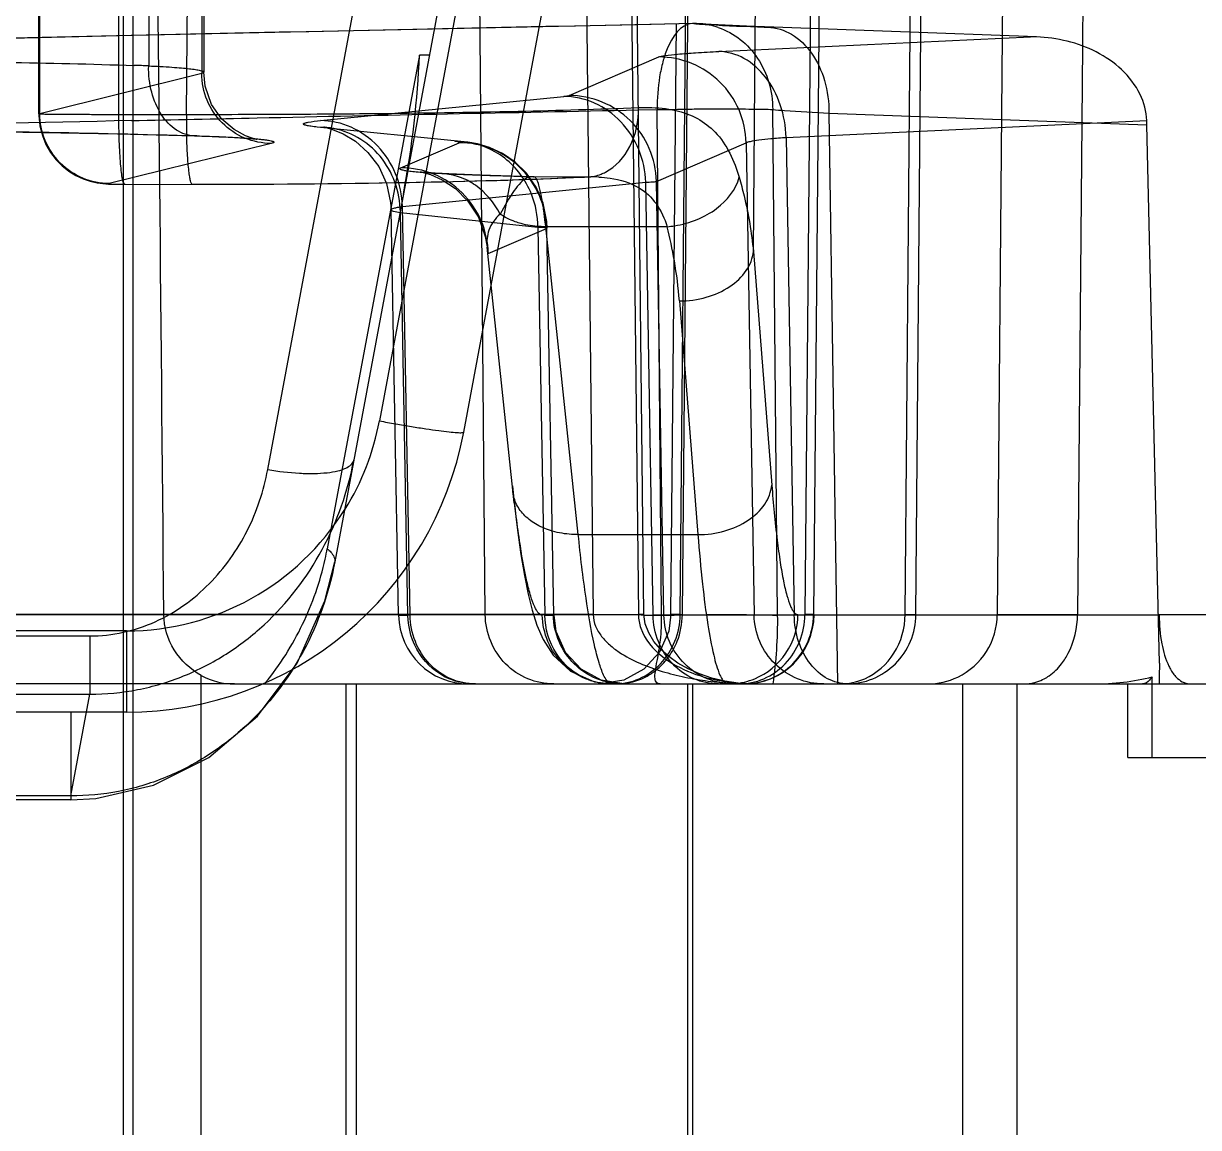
# Model space of a CAD drawing. Header units: millimetres. Extents: x 29875 to 31218, y -21313 to -20364.
# Drawn here: x 30523.32 to 30530.17, y -21055.61 to -21049.17 of the extents above; entities that cross this region are included whole.
import ezdxf

# ---------------------------------------------------------------- set-up
doc = ezdxf.new("R2010")
doc.units = ezdxf.units.MM
doc.header["$LTSCALE"] = 8
doc.layers.add('Cav-cor', color=30, linetype='Continuous')
doc.layers.add('WT', color=4, linetype='Continuous')

# ---------------------------------------------------------------- blocks, each defined once
blk = doc.blocks.new('20160903.150408')
at = {"layer": 'Cav-cor', "color": 241}
for p, q in [((-101.8055, 18.6124), (-101.8572, 24.658)), ((-103.8594, 24.328), (-103.8594, 13.516)), ((-103.9151, 14.2415), (-103.9152, 24.1758)), ((-100.8805, 18.6136), (-100.9377, 23.7861)), ((-98.3112, 23.5149), (-98.3246, 21.9273)), ((-98.7793, 23.4635), (-98.7918, 21.9873)), ((-99.3281, 22.0069), (-99.3174, 23.2547)), ((-99.2654, 22.0046), (-99.2546, 23.2608)), ((-100.6691, 18.6124), (-100.6275, 23.0906)), ((-100.6246, 22.0575), (-100.6147, 23.1259)), ((-103.7676, 23.0362), (-103.7676, 21.8113)), ((-103.4579, 22.9918), (-103.4579, 21.767)), ((-103.4467, 22.9996), (-103.4467, 21.7748)), ((-99.9029, 23.0147), (-99.9419, 18.6124)), ((-99.8528, 23.0057), (-99.8917, 18.6124)), ((-101.9363, 22.9201), (-102.6827, 18.9199)), ((-101.8334, 22.9), (-102.4227, 19.7419)), ((-101.9312, 19.6764), (-101.3296, 22.9)), ((-100.2426, 20.7295), (-100.2242, 22.8473)), ((-104.4076, 21.5322), (-104.4076, 22.757)), ((-104.4021, 21.5328), (-104.4021, 22.7576)), ((-103.9415, 21.5288), (-103.9415, 22.7536)), ((-103.5477, 21.5288), (-103.537, 22.7536)), ((-103.0733, 19.4579), (-102.4645, 22.7204)), ((-101.219, 22.5), (-101.1764, 18.6124)), ((-100.9555, 22.5), (-100.9127, 18.6124)), ((-100.5973, 22.058), (-100.9184, 22.0511)), ((-100.723, 18.6122), (-100.6911, 22.0589)), ((-100.6565, 18.6124), (-100.6246, 22.0575)), ((-100.5886, 22.0578), (-100.5966, 22.058)), ((-100.5886, 22.0578), (-100.551, 22.0568)), ((-100.551, 22.0568), (-100.5508, 22.0568)), ((-100.4877, 22.0527), (-100.5507, 22.0568)), ((-103.8594, 21.9882), (-107.0586, 21.9128)), ((-100.9184, 22.0511), (-103.8594, 21.9882)), ((-100.1786, 22.0372), (-100.1584, 22.0372)), ((-99.3573, 18.6124), (-99.3281, 22.0069)), ((-99.2945, 18.6124), (-99.2654, 22.0046)), ((-100.4437, 21.8955), (-98.6278, 21.9806)), ((-98.7918, 21.9873), (-98.8203, 18.6124)), ((-98.5917, 21.98), (-98.6278, 21.9806)), ((-98.3246, 21.9273), (-98.3527, 18.6124)), ((-102.1896, 21.8739), (-102.7265, 18.9968)), ((-102.1315, 21.8739), (-102.1896, 21.8739)), ((-101.317, 21.6387), (-100.794, 21.8633)), ((-103.4579, 21.767), (-104.4021, 21.5328)), ((-103.4467, 21.7748), (-103.4467, 21.7747)), ((-102.7663, 21.4926), (-101.3483, 21.6335)), ((-104.4021, 21.5328), (-104.4076, 21.5322)), ((-103.9415, 21.5288), (-103.5477, 21.5288)), ((-103.5477, 21.5288), (-103.3601, 21.5288)), ((-102.7465, 21.5312), (-102.7294, 21.5313)), ((-100.9143, 21.5548), (-100.8029, 21.557)), ((-100.7777, 18.6089), (-100.8029, 21.557)), ((-100.1009, 18.609), (-100.1297, 21.5571)), ((-99.8017, 21.5365), (-99.7512, 18.208)), ((-99.8017, 21.5365), (-97.9478, 21.4687)), ((-101.9282, 21.3685), (-102.7847, 21.4548)), ((-102.7301, 21.4523), (-102.7847, 21.4548)), ((-100.051, 21.3947), (-97.9487, 21.4932)), ((-97.8749, 18.3291), (-97.9478, 21.4687)), ((-103.4867, 21.4036), (-103.5007, 21.4035)), ((-100.051, 21.3947), (-100.0039, 18.6089)), ((-103.0531, 21.3593), (-103.9972, 21.1251)), ((-102.2974, 21.2175), (-101.9576, 21.3634)), ((-101.9284, 21.3685), (-101.9828, 21.3709)), ((-100.8074, 21.1379), (-100.2844, 21.3626)), ((-100.2844, 21.3626), (-100.2378, 18.6089)), ((-102.056, 21.1833), (-102.0842, 21.1837)), ((-103.9051, 21.1211), (-103.9064, 21.1208)), ((-103.5113, 21.1211), (-103.5126, 21.1208)), ((-102.2881, 20.9918), (-100.8701, 21.1328)), ((-101.5208, 21.1643), (-101.5325, 21.1645)), ((-101.524, 21.1636), (-101.532, 21.1644)), ((-101.1894, 21.1643), (-101.524, 21.1636)), ((-101.5208, 21.1643), (-101.524, 21.1636)), ((-101.4682, 21.0102), (-101.5092, 21.1048)), ((-101.2269, 21.1636), (-101.1904, 21.1643)), ((-101.2269, 21.1636), (-101.2086, 21.1638)), ((-101.2086, 21.1638), (-101.1895, 21.1643)), ((-101.2086, 21.1638), (-101.2086, 21.1638)), ((-100.8268, 18.6089), (-100.8701, 21.1328)), ((-100.7639, 18.6089), (-100.8074, 21.1379)), ((-102.3105, 18.6084), (-102.3543, 20.9721)), ((-102.2439, 18.6089), (-102.2881, 20.9918)), ((-101.4465, 20.9038), (-101.4682, 21.0102)), ((-102.2566, 18.6089), (-102.3001, 20.954)), ((-101.4982, 20.8702), (-102.3001, 20.954)), ((-101.4442, 20.8644), (-101.4465, 20.9038)), ((-101.7878, 20.7167), (-101.448, 20.8627)), ((-101.4982, 20.8702), (-101.4582, 18.6089)), ((-101.2633, 19.0791), (-101.4525, 20.8739)), ((-100.7449, 20.8739), (-101.4525, 20.8739)), ((-101.448, 20.8627), (-101.4442, 20.8644)), ((-101.448, 20.8627), (-101.4081, 18.6089)), ((-101.795, 20.7556), (-101.7878, 20.7167)), ((-101.6376, 19.2649), (-101.795, 20.7554)), ((-100.2426, 20.7295), (-100.135, 19.3674)), ((-100.6736, 20.4413), (-100.566, 19.0791)), ((-101.6445, 19.3282), (-101.6452, 19.3638)), ((-101.2633, 19.0791), (-100.566, 19.0791)), ((-101.1764, 18.6124), (-113.0086, 18.6124)), ((-111.9716, 18.6089), (-103.6791, 18.6124)), ((-103.6791, 18.6124), (-100.9127, 18.6124)), ((-102.2439, 18.6089), (-102.3105, 18.6084)), ((-102.3105, 18.6084), (-102.2566, 18.6089)), ((-101.4582, 18.6089), (-101.4043, 18.6088)), ((-101.4043, 18.6088), (-101.4081, 18.6089)), ((-100.8806, 18.6136), (-100.9128, 18.6124)), ((-100.9127, 18.6124), (-100.8805, 18.6089)), ((-100.8805, 18.6089), (-100.7777, 18.6089)), ((-100.7639, 18.6089), (-100.8268, 18.6089)), ((-97.8814, 18.6089), (-100.7639, 18.6089)), ((-100.723, 18.6122), (-100.7353, 18.5168)), ((-100.6691, 18.6124), (-100.723, 18.6122)), ((-100.723, 18.6122), (-100.6565, 18.6124)), ((-99.8879, 18.6124), (-99.9419, 18.6124)), ((-99.8917, 18.6124), (-99.8879, 18.6124)), ((-99.3573, 18.6124), (-99.2945, 18.6124)), ((-98.8203, 18.6124), (-98.3527, 18.6124)), ((-97.8814, 18.6124), (-97.2706, 18.6124)), ((-103.8972, 18.5171), (-105.4843, 18.5171)), ((-103.8972, 18.5171), (-103.8972, 18.0433)), ((-100.7353, 18.5168), (-100.7891, 18.3935)), ((-105.3007, 18.4878), (-104.1099, 18.4878)), ((-104.1099, 18.4878), (-104.1099, 18.1491)), ((-100.7891, 18.3935), (-100.8801, 18.2943)), ((-101.129, 18.2302), (-101.2468, 18.2939)), ((-100.8801, 18.2943), (-100.9984, 18.2302)), ((-97.8749, 18.3291), (-97.8761, 18.2488)), ((-103.4614, 14.332), (-103.4614, 18.2579)), ((-100.9984, 18.2302), (-101.131, 18.208)), ((-100.997, 18.208), (-101.129, 18.2302)), ((-97.9174, 17.7796), (-97.9174, 18.2494)), ((-97.8761, 18.2488), (-97.8768, 18.208)), ((-103.267, 18.208), (-114.1691, 18.208)), ((-103.267, 18.208), (-98.2607, 18.208)), ((-102.616, 14.332), (-102.616, 18.208)), ((-102.5559, 14.332), (-102.5559, 18.208)), ((-101.075, 18.2097), (-101.0792, 18.2117)), ((-100.6259, 18.208), (-100.6259, 8)), ((-100.5975, 18.208), (-100.5975, 8)), ((-99.0232, 18.208), (-99.0232, 8)), ((-98.7057, 18.208), (-98.7057, 8)), ((-98.2607, 18.208), (-97.9174, 18.208)), ((-98.06, 17.7796), (-98.06, 18.208)), ((-97.9174, 18.208), (-97.8768, 18.208)), ((-97.8768, 18.208), (-97.6911, 18.208)), ((-97.6911, 18.208), (-97.4918, 18.208)), ((-105.3007, 18.1491), (-104.1099, 18.1491)), ((-104.2207, 17.5556), (-104.1099, 18.1491)), ((-103.8972, 18.0433), (-105.4843, 18.0433)), ((-104.2207, 18.0433), (-104.2207, 17.5333)), ((-98.0599, 17.7796), (-97.9174, 17.7796)), ((-97.9174, 17.7796), (-97.3447, 17.7796)), ((-104.2207, 17.5556), (-105.2281, 17.5556)), ((-104.2207, 17.5333), (-105.2281, 17.5333))]:
    blk.add_line(p, q, dxfattribs=at)
for points in [[(-98.5914, 21.98), (-100.2833, 22.0422), (-100.4877, 22.0527)], [(-103.1378, 21.3832), (-103.1389, 21.3834), (-103.1575, 21.3877), (-103.2038, 21.4038), (-103.27, 21.4401), (-103.3407, 21.5012), (-103.4005, 21.5866), (-103.4384, 21.693), (-103.4467, 21.7748)], [(-104.4076, 21.5322), (-104.4075, 21.5225), (-104.4016, 21.4621), (-104.3874, 21.4054), (-104.3663, 21.3532), (-104.3393, 21.3061), (-104.3075, 21.2644), (-104.2719, 21.2283), (-104.2334, 21.1977), (-104.1926, 21.1726), (-104.1504, 21.1529), (-104.1085, 21.1388), (-104.0684, 21.1297), (-104.034, 21.125), (-104.0014, 21.1226), (-103.9625, 21.1214), (-103.9126, 21.1208), (-103.1046, 21.1219)], [(-102.7299, 21.4523), (-102.7431, 21.4538), (-102.747, 21.4543)], [(-102.747, 21.4543), (-102.7463, 21.4542), (-102.7333, 21.4517), (-102.6964, 21.4414), (-102.6347, 21.4162), (-102.5614, 21.3718), (-102.489, 21.3073), (-102.4266, 21.2241), (-102.381, 21.1254), (-102.357, 21.0155), (-102.3543, 20.9722)], [(-107.468, 21.4294), (-106.8643, 21.435), (-106.0926, 21.4376), (-105.3338, 21.4351), (-104.6119, 21.4277), (-103.95, 21.4156), (-103.5008, 21.4035)], [(-103.5007, 21.4035), (-103.4326, 21.4012), (-103.3587, 21.3983), (-103.293, 21.3951), (-103.2371, 21.3919), (-103.1924, 21.3887), (-103.16, 21.3858), (-103.1413, 21.3837), (-103.1378, 21.3832)], [(-101.5092, 21.1048), (-101.565, 21.1853), (-101.6316, 21.2508), (-101.7047, 21.3008), (-101.78, 21.3356), (-101.8512, 21.3564), (-101.9068, 21.366), (-101.9284, 21.3685)], [(-102.1829, 21.193), (-102.1677, 21.19), (-102.1244, 21.1773), (-102.0561, 21.147), (-101.9794, 21.0958), (-101.9065, 21.0232), (-101.8457, 20.9292), (-101.8053, 20.8169), (-101.795, 20.7556)], [(-102.0187, 21.1814), (-102.0714, 21.1841), (-102.1208, 21.1872), (-102.1557, 21.1901), (-102.1767, 21.1922), (-102.1828, 21.193)], [(-101.5324, 21.1645), (-101.8344, 21.174), (-102.0187, 21.1814)], [(-103.1046, 21.1219), (-102.5319, 21.1275), (-101.992, 21.1374), (-101.5107, 21.1513), (-101.2086, 21.1638)], [(-101.6376, 19.2649), (-101.6183, 19.1043), (-101.5983, 18.9629), (-101.5776, 18.8396), (-101.556, 18.7324), (-101.5324, 18.6376), (-101.5047, 18.5511), (-101.4679, 18.4668), (-101.4092, 18.376), (-101.3092, 18.2833), (-101.1687, 18.2205), (-101.0662, 18.208)], [(-104.2207, 17.5334), (-104.0765, 17.5408), (-103.7385, 17.6181), (-103.4176, 17.7795), (-103.1329, 18.0199), (-102.902, 18.3294), (-102.7397, 18.6937), (-102.6826, 18.9204)], [(-101.2468, 18.2939), (-101.3376, 18.3923), (-101.3916, 18.5148), (-101.4043, 18.6088)], [(-100.6217, 18.2955), (-100.6821, 18.3295), (-100.7362, 18.3679), (-100.7832, 18.4102), (-100.8223, 18.456), (-100.8527, 18.5055), (-100.8729, 18.558), (-100.8806, 18.6136)], [(-100.3312, 18.2132), (-100.4097, 18.2249), (-100.4848, 18.2428), (-100.5557, 18.2665), (-100.6217, 18.2955)], [(-100.2326, 18.208), (-100.2501, 18.2082), (-100.3312, 18.2132)]]:
    blk.add_lwpolyline(points, dxfattribs=at)
for centre, radius, start, end in [((-71.3228, -1431.3265), 1453.6789, 91.1535687, 91.5892924), ((-100.587, 21.5478), 0.5103, 85.95434, 91.15695), ((-100.5808, 21.6425), 0.4154, 71.21847, 85.84601), ((-105.1155, -17.3118), 39.1463, 88.02676, 88.15169), ((-99.0345, 21.5274), 4.5132, 179.98154, 181.60341), ((-103.4349, 117.1061), 95.5773, 270.044817, 270.412668), ((-103.3954, 111.2167), 89.6879, 270.425474, 270.588867), ((-71.5524, -1447.1977), 1469.0457, 91.260468, 91.385452), ((-101.1885, 20.2538), 0.9105, 87.18788, 90.06283), ((-102.8288, 20.9509), 0.5287, 0.33398, 3.37768), ((-100.7909, 21.4379), 0.5658, 274.65903, 279.06485), ((-103.3113, 20.2275), 2.6465, 9.74418, 14.13691), ((-103.2591, 20.2365), 2.5935, 4.52823, 9.74457), ((-103.899, 20.0181), 1.502, 328.21318, 349.41336), ((-103.8972, 20.0433), 2, 270, 349.43), ((-103.8975, 20.0143), 1.4972, 270.00863, 328.2072), ((-104.4825, 19.3245), 1.7863, 347.42779, 349.42951), ((-101.9025, 18.616), 0.408, 181.06242, 270), ((-100.2959, 18.616), 0.408, 270, 359.49285), ((-102.7296, 18.5807), 2.6289, 351.85022, 0.61711), ((-100.3004, 18.6159), 0.4087, 314.88073, 359.51943), ((-99.2291, 18.6159), 0.4087, 295.83347, 359.51943), ((-101.074, 18.61), 0.4164, 324.39538, 338.50477), ((-101.0431, 18.5796), 0.3726, 293.79393, 304.54597), ((-100.2423, 19.2536), 1.0449, 256.13112, 263.2992), ((-100.3903, 18.6177), 0.4097, 274.47612, 292.34443), ((-101.0718, 18.5693), 0.3613, 265.75184, 269.99167), ((-100.3893, 18.608), 0.4, 270.00918, 274.44817), ((-100.2317, 19.3379), 1.1299, 263.26199, 269.9612)]:
    blk.add_arc(centre, radius, start, end, dxfattribs=at)
for centre, major_axis, ratio, start_param, end_param in [((-103.5072, -5.7298), (-0.4054, 46.7522), 0.000981, 5.26001, 5.396646), ((-102.7843, 21.1556), (0.325, 1.7418), 0.287825, 4.712389, 5.190436), ((-98.2777, 21.4582), (-0.0086, 0.5104), 0.646622, 4.722153, 4.770202), ((-98.2607, 18.616), (0.7819, 0), 0.521791, 4.712389, 5.166926)]:
    blk.add_ellipse(centre, major_axis=major_axis, ratio=ratio, start_param=start_param, end_param=end_param, dxfattribs=at)
for points, knots in [([(-100.5973, 22.058), (-100.6669, 22.0565), (-100.7355, 21.9482), (-100.7721, 21.8329), (-100.7975, 21.7143), (-100.8035, 21.621), (-100.8029, 21.557)], [0, 0, 0, 0, 0.367279, 0.507426, 0.662632, 1, 1, 1, 1]), ([(-100.5886, 22.0578), (-100.5599, 22.0557), (-100.4233, 22.047), (-100.2866, 22.0412), (-100.1786, 22.0372)], [0, 0, 0, 0, 0.210462, 1, 1, 1, 1]), ([(-100.4471, 22.0358), (-100.4012, 22.0201), (-100.3128, 21.9714), (-100.2103, 21.8581), (-100.1448, 21.7154), (-100.1298, 21.6101), (-100.1297, 21.5571)], [0, 0, 0, 0, 0.238695, 0.485041, 0.739636, 1, 1, 1, 1]), ([(-100.1584, 22.0372), (-100.1102, 22.0354), (-100.0089, 22.0033), (-99.8921, 21.8867), (-99.8178, 21.724), (-99.8014, 21.6001), (-99.8017, 21.5365)], [0, 0, 0, 0, 0.214933, 0.451332, 0.715992, 1, 1, 1, 1]), ([(-97.9883, 21.645), (-98.0141, 21.6992), (-98.0895, 21.797), (-98.2404, 21.8993), (-98.4114, 21.9615), (-98.5316, 21.9778), (-98.5917, 21.98)], [0, 0, 0, 0, 0.249741, 0.499704, 0.749786, 1, 1, 1, 1]), ([(-100.794, 21.8633), (-100.7894, 21.8653), (-100.7769, 21.8684), (-100.7404, 21.8748), (-100.6734, 21.8816), (-100.5691, 21.8892), (-100.4889, 21.8934), (-100.4437, 21.8955)], [0, 0, 0, 0, 0.042599, 0.109519, 0.315666, 0.614796, 1, 1, 1, 1]), ([(-100.2844, 21.3626), (-100.2857, 21.4281), (-100.3143, 21.5602), (-100.4283, 21.7263), (-100.5963, 21.8373), (-100.7286, 21.8633), (-100.794, 21.8633)], [0, 0, 0, 0, 0.250247, 0.500493, 0.750451, 1, 1, 1, 1]), ([(-100.051, 21.3947), (-100.0531, 21.459), (-100.0753, 21.5844), (-100.16, 21.7474), (-100.2866, 21.8627), (-100.393, 21.8941), (-100.4437, 21.8955)], [0, 0, 0, 0, 0.278156, 0.541473, 0.780871, 1, 1, 1, 1]), ([(-107.0613, 21.841), (-106.4914, 21.8466), (-105.4218, 21.8475), (-104.3523, 21.8303), (-103.8529, 21.8142)], [0, 0, 0, 0, 0.532837, 1, 1, 1, 1]), ([(-103.5008, 21.4035), (-103.5374, 21.4047), (-103.6156, 21.4316), (-103.7028, 21.5273), (-103.7573, 21.6595), (-103.7685, 21.7596), (-103.7676, 21.8113)], [0, 0, 0, 0, 0.20636, 0.440221, 0.70879, 1, 1, 1, 1]), ([(-103.7676, 21.8113), (-103.7223, 21.8094), (-103.6584, 21.806), (-103.5794, 21.8001), (-103.5334, 21.7956), (-103.4975, 21.7912), (-103.4705, 21.786), (-103.4555, 21.7823), (-103.4467, 21.7773), (-103.4467, 21.7748)], [0, 0, 0, 0, 0.41871, 0.589152, 0.731319, 0.843862, 0.925836, 0.977011, 1, 1, 1, 1]), ([(-103.4467, 21.7747), (-103.4467, 21.7731), (-103.4508, 21.7694), (-103.455, 21.768), (-103.4579, 21.767)], [0, 0, 0, 0, 0.342122, 1, 1, 1, 1]), ([(-103.0531, 21.3593), (-103.1055, 21.3594), (-103.2118, 21.3809), (-103.346, 21.4719), (-103.4361, 21.6071), (-103.4576, 21.714), (-103.4579, 21.767)], [0, 0, 0, 0, 0.248627, 0.498319, 0.748994, 1, 1, 1, 1]), ([(-101.3483, 21.6335), (-101.3415, 21.6342), (-101.3311, 21.6355), (-101.3204, 21.6372), (-101.317, 21.6387)], [0, 0, 0, 0, 0.647844, 1, 1, 1, 1]), ([(-100.8701, 21.1328), (-100.872, 21.1979), (-100.8993, 21.3277), (-101.0054, 21.4928), (-101.1621, 21.6052), (-101.2871, 21.6329), (-101.3483, 21.6335)], [0, 0, 0, 0, 0.257161, 0.510712, 0.758038, 1, 1, 1, 1]), ([(-100.8074, 21.1379), (-100.8087, 21.2035), (-100.8373, 21.3355), (-100.9513, 21.5016), (-101.1193, 21.6127), (-101.2516, 21.6387), (-101.317, 21.6387)], [0, 0, 0, 0, 0.250247, 0.500493, 0.750451, 1, 1, 1, 1]), ([(-104.4076, 21.5322), (-104.4076, 21.5315), (-104.403, 21.5325), (-104.398, 21.531), (-104.3863, 21.5314), (-104.3716, 21.5308), (-104.3523, 21.5306), (-104.3192, 21.5301), (-104.2691, 21.5297), (-104.1998, 21.5293), (-104.1202, 21.529), (-104.0329, 21.5288), (-103.9725, 21.5288), (-103.9415, 21.5288)], [0, 0, 0, 0, 0.004767, 0.018851, 0.042228, 0.074645, 0.115807, 0.165407, 0.288065, 0.4383, 0.611106, 0.800763, 1, 1, 1, 1]), ([(-103.9972, 21.1251), (-104.0497, 21.1252), (-104.156, 21.1467), (-104.2902, 21.2376), (-104.3803, 21.3729), (-104.4018, 21.4798), (-104.4021, 21.5328)], [0, 0, 0, 0, 0.248627, 0.498319, 0.748994, 1, 1, 1, 1]), ([(-103.9064, 21.1208), (-103.9099, 21.1208), (-103.916, 21.1344), (-103.9209, 21.1555), (-103.9269, 21.1942), (-103.9318, 21.2438), (-103.936, 21.3051), (-103.9403, 21.4011), (-103.9415, 21.4768), (-103.9415, 21.5288)], [0, 0, 0, 0, 0.025291, 0.083764, 0.176437, 0.300029, 0.450219, 0.621481, 1, 1, 1, 1]), ([(-103.8678, 21.4925), (-103.6236, 21.4979), (-102.6391, 21.5193), (-101.6545, 21.5398), (-100.9143, 21.5548)], [0, 0, 0, 0, 0.248084, 1, 1, 1, 1]), ([(-102.4736, 21.5336), (-102.1869, 21.5366), (-101.6662, 21.5445), (-101.1457, 21.5589), (-100.9119, 21.5684)], [0, 0, 0, 0, 0.550731, 1, 1, 1, 1]), ([(-101.105, 21.1919), (-101.044, 21.2232), (-100.9401, 21.3413), (-100.9109, 21.4906), (-100.9119, 21.5684)], [0, 0, 0, 0, 0.46822, 1, 1, 1, 1]), ([(-100.9119, 21.5684), (-100.8927, 21.5692), (-100.8201, 21.5703), (-100.7471, 21.5634), (-100.6951, 21.5513)], [0, 0, 0, 0, 0.265167, 1, 1, 1, 1]), ([(-100.8029, 21.557), (-100.7394, 21.5564), (-100.6431, 21.5604), (-100.5148, 21.5602), (-100.4203, 21.5607), (-100.3319, 21.5608), (-100.2531, 21.5596), (-100.1868, 21.5589), (-100.147, 21.5584), (-100.1297, 21.5571)], [0, 0, 0, 0, 0.283025, 0.429311, 0.571543, 0.704427, 0.822947, 0.922752, 1, 1, 1, 1]), ([(-100.6951, 21.5513), (-100.6514, 21.5412), (-100.5668, 21.5112), (-100.4153, 21.3953), (-100.3532, 21.2575), (-100.3255, 21.1623)], [0, 0, 0, 0, 0.238987, 0.47131, 1, 1, 1, 1]), ([(-100.1297, 21.5571), (-100.1068, 21.5551), (-99.9975, 21.5465), (-99.8881, 21.5405), (-99.8017, 21.5365)], [0, 0, 0, 0, 0.210568, 1, 1, 1, 1]), ([(-102.7847, 21.4548), (-102.797, 21.456), (-102.8141, 21.458), (-102.8351, 21.4613), (-102.8466, 21.4636), (-102.8556, 21.4658), (-102.8614, 21.4682), (-102.8655, 21.4703), (-102.866, 21.4741), (-102.8622, 21.4765), (-102.8535, 21.4801), (-102.8207, 21.4869), (-102.7903, 21.4902), (-102.7663, 21.4926)], [0, 0, 0, 0, 0.19849, 0.276093, 0.339144, 0.38764, 0.421793, 0.442683, 0.455607, 0.474519, 0.506257, 0.612787, 1, 1, 1, 1]), ([(-102.2881, 20.9918), (-102.2899, 21.057), (-102.3172, 21.1868), (-102.4233, 21.3519), (-102.58, 21.4642), (-102.705, 21.492), (-102.7663, 21.4926)], [0, 0, 0, 0, 0.257161, 0.510712, 0.758038, 1, 1, 1, 1]), ([(-102.301, 20.9821), (-102.3045, 21.0408), (-102.3306, 21.1571), (-102.4249, 21.3067), (-102.5629, 21.4134), (-102.6741, 21.4464), (-102.7299, 21.4523)], [0, 0, 0, 0, 0.256228, 0.508222, 0.755473, 1, 1, 1, 1]), ([(-107.4316, 21.4301), (-106.7296, 21.4383), (-105.4145, 21.4413), (-104.0994, 21.4228), (-103.4867, 21.4036)], [0, 0, 0, 0, 0.533863, 1, 1, 1, 1]), ([(-103.5126, 21.1208), (-103.5151, 21.1208), (-103.5203, 21.1288), (-103.5242, 21.1432), (-103.5294, 21.168), (-103.5357, 21.2167), (-103.542, 21.2957), (-103.5449, 21.3633), (-103.5459, 21.4011)], [0, 0, 0, 0, 0.026049, 0.08136, 0.168664, 0.2865, 0.602283, 1, 1, 1, 1]), ([(-103.4867, 21.4036), (-103.4474, 21.4024), (-103.3741, 21.3998), (-103.2725, 21.3952), (-103.1985, 21.3908), (-103.1483, 21.3869), (-103.1178, 21.3841), (-103.0921, 21.3813), (-103.0715, 21.3783), (-103.0554, 21.3756), (-103.0455, 21.3723), (-103.0379, 21.3703), (-103.0374, 21.3642), (-103.045, 21.3618), (-103.0496, 21.3601), (-103.0531, 21.3593)], [0, 0, 0, 0, 0.250712, 0.467723, 0.647787, 0.723193, 0.788481, 0.843436, 0.887898, 0.921776, 0.945101, 0.958317, 0.965003, 0.977492, 1, 1, 1, 1]), ([(-100.2844, 21.3626), (-100.2771, 21.3675), (-100.2518, 21.3733), (-100.2045, 21.3815), (-100.1346, 21.3886), (-100.0811, 21.3927), (-100.051, 21.3947)], [0, 0, 0, 0, 0.112154, 0.318512, 0.616629, 1, 1, 1, 1]), ([(-101.9576, 21.3634), (-101.9568, 21.3638), (-101.9548, 21.3656), (-101.9594, 21.3673), (-101.9673, 21.3692), (-101.9763, 21.3703), (-101.9828, 21.3709)], [0, 0, 0, 0, 0.086312, 0.173321, 0.352527, 1, 1, 1, 1]), ([(-101.448, 20.8627), (-101.4493, 20.9283), (-101.4779, 21.0603), (-101.5919, 21.2264), (-101.7599, 21.3375), (-101.8922, 21.3634), (-101.9576, 21.3634)], [0, 0, 0, 0, 0.250247, 0.500493, 0.750451, 1, 1, 1, 1]), ([(-101.536, 21.0642), (-101.5683, 21.1449), (-101.675, 21.2913), (-101.8438, 21.3596), (-101.9282, 21.3685)], [0, 0, 0, 0, 0.505976, 1, 1, 1, 1]), ([(-102.0842, 21.1837), (-102.1049, 21.1847), (-102.1427, 21.1869), (-102.194, 21.1908), (-102.2347, 21.1948), (-102.2654, 21.1989), (-102.2849, 21.2026), (-102.2957, 21.2059), (-102.3004, 21.208), (-102.3036, 21.2102), (-102.304, 21.2151), (-102.2998, 21.2165), (-102.2974, 21.2175)], [0, 0, 0, 0, 0.268417, 0.489298, 0.664923, 0.797594, 0.889464, 0.920864, 0.943136, 0.957337, 0.967066, 1, 1, 1, 1]), ([(-101.7878, 20.7167), (-101.7891, 20.7823), (-101.8177, 20.9143), (-101.9317, 21.0804), (-102.0997, 21.1915), (-102.232, 21.2175), (-102.2974, 21.2175)], [0, 0, 0, 0, 0.250247, 0.500493, 0.750451, 1, 1, 1, 1]), ([(-101.524, 21.1636), (-101.5749, 21.1651), (-101.7616, 21.1706), (-101.9484, 21.1766), (-102.0842, 21.1837)], [0, 0, 0, 0, 0.272192, 1, 1, 1, 1]), ([(-101.7189, 20.9472), (-101.7526, 21.0127), (-101.8251, 21.101), (-101.9529, 21.1676), (-102.0217, 21.1814), (-102.0558, 21.1833)], [0, 0, 0, 0, 0.516173, 0.760837, 1, 1, 1, 1]), ([(-101.2086, 21.1638), (-101.1818, 21.1651), (-101.1459, 21.173), (-101.1132, 21.1877), (-101.105, 21.1919)], [0, 0, 0, 0, 0.745108, 1, 1, 1, 1]), ([(-103.9972, 21.1251), (-104.004, 21.1234), (-103.9366, 21.1206), (-103.9289, 21.1211), (-103.9051, 21.1211)], [0, 0, 0, 0, 0.227588, 1, 1, 1, 1]), ([(-103.5113, 21.1211), (-103.0906, 21.1211), (-102.329, 21.1277), (-101.5675, 21.1473), (-101.2269, 21.1636)], [0, 0, 0, 0, 0.552382, 1, 1, 1, 1]), ([(-101.5609, 21.1584), (-101.5749, 21.1522), (-101.6032, 21.129), (-101.6576, 21.0587), (-101.6937, 20.9941), (-101.7189, 20.9472)], [0, 0, 0, 0, 0.17279, 0.400837, 1, 1, 1, 1]), ([(-101.4932, 21.1168), (-101.4968, 21.129), (-101.5016, 21.1454), (-101.5148, 21.1643), (-101.5208, 21.1643)], [0, 0, 0, 0, 0.677713, 1, 1, 1, 1]), ([(-101.473, 21.024), (-101.4746, 21.0332), (-101.4802, 21.0643), (-101.4869, 21.0954), (-101.4932, 21.1168)], [0, 0, 0, 0, 0.294747, 1, 1, 1, 1]), ([(-101.1438, 21.1632), (-101.1218, 21.1621), (-101.0405, 21.1549), (-100.9589, 21.1312), (-100.9078, 21.1)], [0, 0, 0, 0, 0.268734, 1, 1, 1, 1]), ([(-100.9078, 21.1), (-100.8695, 21.0767), (-100.7987, 21.0095), (-100.76, 20.9213), (-100.7449, 20.8739)], [0, 0, 0, 0, 0.473958, 1, 1, 1, 1]), ([(-100.8701, 21.1328), (-100.8565, 21.1335), (-100.8356, 21.1349), (-100.8146, 21.1365), (-100.8074, 21.1379)], [0, 0, 0, 0, 0.651066, 1, 1, 1, 1]), ([(-100.7017, 20.8791), (-100.6569, 20.8863), (-100.57, 20.9108), (-100.4266, 20.9896), (-100.3436, 21.0899), (-100.3255, 21.1623)], [0, 0, 0, 0, 0.277095, 0.544206, 1, 1, 1, 1]), ([(-100.3255, 21.1623), (-100.3151, 21.1266), (-100.2772, 20.9845), (-100.2527, 20.8389), (-100.2426, 20.7295)], [0, 0, 0, 0, 0.25305, 1, 1, 1, 1]), ([(-102.3543, 20.9722), (-102.3544, 20.9744), (-102.3479, 20.9793), (-102.3355, 20.983), (-102.3143, 20.988), (-102.2977, 20.9905), (-102.2881, 20.9918)], [0, 0, 0, 0, 0.092467, 0.283337, 0.585886, 1, 1, 1, 1]), ([(-102.3001, 20.954), (-102.3137, 20.9563), (-102.3315, 20.9598), (-102.3492, 20.9659), (-102.3543, 20.9703), (-102.3543, 20.9722)], [0, 0, 0, 0, 0.70908, 0.901496, 1, 1, 1, 1]), ([(-101.4643, 20.9676), (-101.465, 20.9725), (-101.4677, 20.9914), (-101.4707, 21.0102), (-101.473, 21.024)], [0, 0, 0, 0, 0.263922, 1, 1, 1, 1]), ([(-101.4525, 20.8739), (-101.4534, 20.8822), (-101.457, 20.9135), (-101.461, 20.9447), (-101.4643, 20.9676)], [0, 0, 0, 0, 0.265106, 1, 1, 1, 1]), ([(-101.7189, 20.9472), (-101.7475, 20.9223), (-101.7911, 20.8617), (-101.7984, 20.7885), (-101.795, 20.7559)], [0, 0, 0, 0, 0.536567, 1, 1, 1, 1]), ([(-101.597, 20.8922), (-101.6082, 20.8953), (-101.6509, 20.9088), (-101.6916, 20.9286), (-101.7189, 20.9472)], [0, 0, 0, 0, 0.261147, 1, 1, 1, 1]), ([(-101.4525, 20.8739), (-101.4648, 20.8738), (-101.5135, 20.875), (-101.562, 20.8826), (-101.597, 20.8922)], [0, 0, 0, 0, 0.254216, 1, 1, 1, 1]), ([(-101.4442, 20.8644), (-101.4443, 20.8657), (-101.451, 20.8662), (-101.4593, 20.868), (-101.4773, 20.869), (-101.4904, 20.8698), (-101.4982, 20.8702)], [0, 0, 0, 0, 0.069101, 0.257987, 0.5688, 1, 1, 1, 1]), ([(-100.6736, 20.4413), (-100.6208, 20.441), (-100.5173, 20.4548), (-100.3802, 20.5151), (-100.2789, 20.6081), (-100.2463, 20.6903), (-100.2426, 20.7295)], [0, 0, 0, 0, 0.282081, 0.549965, 0.789203, 1, 1, 1, 1]), ([(-102.4227, 19.7419), (-102.391, 19.736), (-102.3287, 19.7248), (-102.2381, 19.7093), (-102.1546, 19.6961), (-102.0812, 19.6855), (-102.0209, 19.678), (-101.9796, 19.6741), (-101.955, 19.6729), (-101.9427, 19.6731), (-101.9357, 19.6736), (-101.9314, 19.6753), (-101.9312, 19.6764)], [0, 0, 0, 0, 0.194511, 0.381656, 0.553753, 0.704524, 0.828374, 0.920575, 0.953752, 0.977906, 0.993051, 1, 1, 1, 1]), ([(-104.1099, 18.1491), (-104.0168, 18.1487), (-103.83, 18.1663), (-103.5607, 18.2465), (-103.3115, 18.3757), (-103.0168, 18.6036), (-102.7298, 18.9772), (-102.6058, 19.3322), (-102.5719, 19.5135)], [0, 0, 0, 0, 0.12556, 0.251184, 0.376653, 0.502001, 0.751278, 1, 1, 1, 1]), ([(-104.1099, 18.4878), (-103.9801, 18.4878), (-103.7191, 18.5469), (-103.4, 18.7763), (-103.1772, 19.0919), (-103.0963, 19.3347), (-103.0733, 19.4579)], [0, 0, 0, 0, 0.254465, 0.506082, 0.754261, 1, 1, 1, 1]), ([(-103.0733, 19.4579), (-103.0118, 19.4474), (-102.9216, 19.4367), (-102.8059, 19.4342), (-102.7318, 19.4382), (-102.6689, 19.4485), (-102.6132, 19.4649), (-102.5759, 19.4921), (-102.5719, 19.5135)], [0, 0, 0, 0, 0.355691, 0.51659, 0.659168, 0.779624, 0.875801, 1, 1, 1, 1]), ([(-101.4727, 18.6089), (-101.4812, 18.6089), (-101.4947, 18.6192), (-101.5073, 18.6379), (-101.5239, 18.6705), (-101.543, 18.7267), (-101.5754, 18.8545), (-101.6113, 19.0696), (-101.6339, 19.2567), (-101.6452, 19.3638)], [0, 0, 0, 0, 0.032315, 0.056559, 0.087471, 0.170496, 0.282232, 0.589547, 1, 1, 1, 1]), ([(-101.4132, 19.0989), (-101.4443, 19.1079), (-101.5023, 19.1312), (-101.5753, 19.184), (-101.6261, 19.2508), (-101.6417, 19.3027), (-101.6445, 19.3282)], [0, 0, 0, 0, 0.281531, 0.539822, 0.776586, 1, 1, 1, 1]), ([(-100.566, 19.0791), (-100.5132, 19.0789), (-100.4097, 19.0927), (-100.2726, 19.153), (-100.1713, 19.246), (-100.1386, 19.3281), (-100.135, 19.3674)], [0, 0, 0, 0, 0.282081, 0.549965, 0.789203, 1, 1, 1, 1]), ([(-100.135, 19.3674), (-100.1265, 19.2603), (-100.1126, 19.1097), (-100.0876, 18.9235), (-100.0692, 18.8155), (-100.0498, 18.7303), (-100.0323, 18.6741), (-100.0166, 18.6415), (-100.0045, 18.6228), (-99.9912, 18.6125), (-99.9828, 18.6124)], [0, 0, 0, 0, 0.411329, 0.578841, 0.718901, 0.830491, 0.913218, 0.943936, 0.967973, 1, 1, 1, 1]), ([(-101.2633, 19.0791), (-101.2761, 19.079), (-101.3266, 19.0803), (-101.377, 19.0885), (-101.4132, 19.0989)], [0, 0, 0, 0, 0.254474, 1, 1, 1, 1]), ([(-101.169, 18.4343), (-101.1895, 18.525), (-101.2251, 18.7397), (-101.2505, 18.9555), (-101.2633, 19.0791)], [0, 0, 0, 0, 0.428154, 1, 1, 1, 1]), ([(-100.566, 19.0791), (-100.5582, 18.9823), (-100.5421, 18.8065), (-100.5125, 18.5713), (-100.4802, 18.3945), (-100.4536, 18.2967), (-100.4371, 18.2601)], [0, 0, 0, 0, 0.350329, 0.637221, 0.85482, 1, 1, 1, 1]), ([(-102.7265, 18.9968), (-102.719, 18.9905), (-102.6972, 18.9709), (-102.679, 18.9399), (-102.6827, 18.9199)], [0, 0, 0, 0, 0.325975, 1, 1, 1, 1]), ([(-102.6827, 18.9199), (-102.7165, 18.7386), (-102.8405, 18.3836), (-103.1276, 18.01), (-103.4222, 17.7821), (-103.6715, 17.6529), (-103.9407, 17.5728), (-104.1276, 17.5551), (-104.2207, 17.5556)], [0, 0, 0, 0, 0.248722, 0.497999, 0.623347, 0.748816, 0.87444, 1, 1, 1, 1]), ([(-103.0877, 18.2144), (-103.002, 18.3187), (-102.8565, 18.5482), (-102.7682, 18.8049), (-102.739, 18.9357)], [0, 0, 0, 0, 0.501886, 1, 1, 1, 1]), ([(-103.4614, 18.2579), (-103.5244, 18.2926), (-103.6346, 18.3953), (-103.6785, 18.5408), (-103.6791, 18.6124)], [0, 0, 0, 0, 0.500879, 1, 1, 1, 1]), ([(-102.0165, 18.2384), (-102.086, 18.2683), (-102.21, 18.3751), (-102.2553, 18.5311), (-102.2566, 18.6089)], [0, 0, 0, 0, 0.493079, 1, 1, 1, 1]), ([(-101.8626, 18.208), (-101.9118, 18.208), (-102.0122, 18.2293), (-102.1381, 18.3191), (-102.2223, 18.4521), (-102.243, 18.5566), (-102.2439, 18.6089)], [0, 0, 0, 0, 0.242233, 0.489048, 0.742255, 1, 1, 1, 1]), ([(-101.4058, 18.208), (-101.4573, 18.208), (-101.562, 18.229), (-101.6944, 18.3188), (-101.7836, 18.4532), (-101.8051, 18.5595), (-101.8055, 18.6124)], [0, 0, 0, 0, 0.246801, 0.495462, 0.746775, 1, 1, 1, 1]), ([(-101.0663, 18.208), (-101.1185, 18.208), (-101.2243, 18.2288), (-101.3585, 18.3177), (-101.4493, 18.4508), (-101.4718, 18.5564), (-101.4727, 18.6089)], [0, 0, 0, 0, 0.249576, 0.499398, 0.749572, 1, 1, 1, 1]), ([(-101.2181, 18.2384), (-101.2876, 18.2683), (-101.4116, 18.3751), (-101.4569, 18.5311), (-101.4582, 18.6089)], [0, 0, 0, 0, 0.493079, 1, 1, 1, 1]), ([(-101.0017, 18.208), (-101.054, 18.208), (-101.1597, 18.2288), (-101.2939, 18.3177), (-101.3847, 18.4508), (-101.4072, 18.5564), (-101.4081, 18.6089)], [0, 0, 0, 0, 0.249576, 0.499398, 0.749572, 1, 1, 1, 1]), ([(-101.1764, 18.6124), (-101.1759, 18.5895), (-101.1655, 18.5435), (-101.1293, 18.4839), (-101.0808, 18.4344), (-101.0074, 18.3791), (-100.905, 18.3259), (-100.7753, 18.2795), (-100.6417, 18.2463), (-100.4607, 18.2164), (-100.323, 18.208), (-100.2313, 18.208)], [0, 0, 0, 0, 0.062576, 0.125182, 0.187835, 0.250385, 0.375322, 0.500281, 0.625244, 0.750207, 1, 1, 1, 1]), ([(-101.1763, 18.6124), (-101.1553, 18.6126), (-101.1149, 18.613), (-101.0575, 18.6134), (-101.0067, 18.6137), (-100.9637, 18.614), (-100.9332, 18.6141), (-100.9133, 18.614), (-100.9018, 18.6141), (-100.8932, 18.6138), (-100.8861, 18.6142), (-100.8834, 18.6133), (-100.8805, 18.614), (-100.8806, 18.6136)], [0, 0, 0, 0, 0.213777, 0.409556, 0.582487, 0.728668, 0.845524, 0.892184, 0.930669, 0.960834, 0.982534, 0.995631, 1, 1, 1, 1]), ([(-101.0555, 18.208), (-101.0054, 18.208), (-100.9033, 18.2294), (-100.7753, 18.3201), (-100.6899, 18.4543), (-100.6695, 18.5598), (-100.6691, 18.6124)], [0, 0, 0, 0, 0.243723, 0.491153, 0.743756, 1, 1, 1, 1]), ([(-100.4455, 18.208), (-100.4947, 18.208), (-100.5951, 18.2293), (-100.7209, 18.3191), (-100.8052, 18.4521), (-100.8259, 18.5566), (-100.8268, 18.6089)], [0, 0, 0, 0, 0.242233, 0.489048, 0.742255, 1, 1, 1, 1]), ([(-100.7905, 18.4186), (-100.7882, 18.4335), (-100.7796, 18.4965), (-100.7763, 18.5604), (-100.7777, 18.6089)], [0, 0, 0, 0, 0.237008, 1, 1, 1, 1]), ([(-100.7777, 18.6089), (-100.6481, 18.6114), (-100.4618, 18.6132), (-100.2362, 18.6122), (-100.1402, 18.6106), (-100.1009, 18.609)], [0, 0, 0, 0, 0.574565, 0.825646, 1, 1, 1, 1]), ([(-100.3575, 18.208), (-100.4098, 18.208), (-100.5156, 18.2288), (-100.6497, 18.3177), (-100.7405, 18.4508), (-100.763, 18.5564), (-100.7639, 18.6089)], [0, 0, 0, 0, 0.249576, 0.499398, 0.749572, 1, 1, 1, 1]), ([(-100.3283, 18.208), (-100.2782, 18.208), (-100.1761, 18.2294), (-100.0481, 18.3201), (-99.9627, 18.4543), (-99.9423, 18.5598), (-99.9419, 18.6124)], [0, 0, 0, 0, 0.243723, 0.491153, 0.743756, 1, 1, 1, 1]), ([(-100.0039, 18.6089), (-100.0574, 18.6087), (-100.1354, 18.6088), (-100.2134, 18.6083), (-100.2378, 18.6089)], [0, 0, 0, 0, 0.686384, 1, 1, 1, 1]), ([(-99.8314, 18.208), (-99.8837, 18.208), (-99.9894, 18.2288), (-100.1236, 18.3177), (-100.2144, 18.4508), (-100.2369, 18.5564), (-100.2378, 18.6089)], [0, 0, 0, 0, 0.249576, 0.499398, 0.749572, 1, 1, 1, 1]), ([(-100.2345, 18.2387), (-100.1621, 18.2686), (-100.0321, 18.3739), (-99.9835, 18.5339), (-99.9828, 18.6124)], [0, 0, 0, 0, 0.499445, 1, 1, 1, 1]), ([(-99.691, 18.208), (-99.7318, 18.208), (-99.818, 18.2312), (-99.9202, 18.3236), (-99.987, 18.4555), (-100.0032, 18.5569), (-100.0039, 18.6089)], [0, 0, 0, 0, 0.219197, 0.457419, 0.72041, 1, 1, 1, 1]), ([(-99.701, 18.208), (-99.6484, 18.208), (-99.5421, 18.229), (-99.4074, 18.3189), (-99.3168, 18.4532), (-99.295, 18.5597), (-99.2945, 18.6124)], [0, 0, 0, 0, 0.249577, 0.4994, 0.749575, 1, 1, 1, 1]), ([(-99.5935, 18.2387), (-99.5244, 18.2691), (-99.4015, 18.3777), (-99.3579, 18.5343), (-99.3573, 18.6124)], [0, 0, 0, 0, 0.491456, 1, 1, 1, 1]), ([(-98.4453, 18.3262), (-98.4305, 18.3454), (-98.3763, 18.4314), (-98.3532, 18.5353), (-98.3527, 18.6124)], [0, 0, 0, 0, 0.238712, 1, 1, 1, 1]), ([(-97.8768, 18.6089), (-97.8764, 18.5532), (-97.868, 18.4516), (-97.8402, 18.3524), (-97.82, 18.3112)], [0, 0, 0, 0, 0.547888, 1, 1, 1, 1]), ([(-100.8988, 18.5339), (-100.8761, 18.4671), (-100.7825, 18.3591), (-100.6633, 18.2975), (-100.6046, 18.2745)], [0, 0, 0, 0, 0.527723, 1, 1, 1, 1]), ([(-101.1153, 18.26), (-101.1264, 18.2832), (-101.1463, 18.341), (-101.1612, 18.4), (-101.169, 18.4343)], [0, 0, 0, 0, 0.421836, 1, 1, 1, 1]), ([(-100.8318, 18.2727), (-100.8039, 18.2919), (-100.7699, 18.3227), (-100.7421, 18.3583), (-100.7354, 18.3676)], [0, 0, 0, 0, 0.747361, 1, 1, 1, 1]), ([(-100.8035, 18.3428), (-100.8024, 18.3487), (-100.7978, 18.3739), (-100.7934, 18.3992), (-100.7905, 18.4186)], [0, 0, 0, 0, 0.233741, 1, 1, 1, 1]), ([(-100.7852, 18.208), (-100.7924, 18.208), (-100.8098, 18.213), (-100.8181, 18.2451), (-100.8133, 18.2876), (-100.8072, 18.3223), (-100.8035, 18.3428)], [0, 0, 0, 0, 0.142317, 0.309488, 0.589714, 1, 1, 1, 1]), ([(-98.5465, 18.2387), (-98.537, 18.2438), (-98.4988, 18.2673), (-98.4661, 18.2994), (-98.4453, 18.3262)], [0, 0, 0, 0, 0.241481, 1, 1, 1, 1]), ([(-97.82, 18.3112), (-97.8165, 18.304), (-97.8028, 18.2784), (-97.7851, 18.2547), (-97.7695, 18.2406)], [0, 0, 0, 0, 0.275342, 1, 1, 1, 1]), ([(-101.0792, 18.2117), (-101.0864, 18.2158), (-101.1006, 18.2313), (-101.1102, 18.2492), (-101.1153, 18.26)], [0, 0, 0, 0, 0.408769, 1, 1, 1, 1]), ([(-100.4371, 18.2601), (-100.4354, 18.2563), (-100.4292, 18.2433), (-100.4218, 18.2308), (-100.4152, 18.2231)], [0, 0, 0, 0, 0.291629, 1, 1, 1, 1]), ([(-100.4152, 18.2231), (-100.4143, 18.2221), (-100.411, 18.2183), (-100.4072, 18.215), (-100.4042, 18.213)], [0, 0, 0, 0, 0.273625, 1, 1, 1, 1]), ([(-98.6656, 18.208), (-98.6555, 18.208), (-98.6143, 18.2107), (-98.5739, 18.224), (-98.5465, 18.2387)], [0, 0, 0, 0, 0.24607, 1, 1, 1, 1]), ([(-97.9174, 18.2494), (-97.922, 18.243), (-97.9364, 18.2248), (-97.9582, 18.208), (-97.974, 18.208)], [0, 0, 0, 0, 0.331583, 1, 1, 1, 1]), ([(-97.7695, 18.2406), (-97.7585, 18.2306), (-97.7341, 18.214), (-97.705, 18.208), (-97.6911, 18.208)], [0, 0, 0, 0, 0.51727, 1, 1, 1, 1])]:
    blk.add_open_spline(points, degree=3, knots=knots, dxfattribs=at)
for points in [[(-97.9487, 21.4932), (-97.9516, 21.5454), (-97.9657, 21.5978), (-97.9883, 21.645)], [(-101.5467, 21.1631), (-101.5516, 21.1621), (-101.5563, 21.1605), (-101.5609, 21.1584)], [(-101.5325, 21.1644), (-101.5373, 21.1646), (-101.5421, 21.1641), (-101.5467, 21.1631)], [(-101.4982, 20.8702), (-101.4986, 20.9361), (-101.5115, 21.003), (-101.536, 21.0642)], [(-100.9127, 18.6124), (-100.9124, 18.5858), (-100.9074, 18.5591), (-100.8988, 18.5339)], [(-100.6865, 18.4574), (-100.6672, 18.5064), (-100.657, 18.5598), (-100.6565, 18.6124)], [(-100.1434, 18.2387), (-100.0948, 18.2588), (-100.0493, 18.2891), (-100.012, 18.3262)], [(-103.4614, 18.2579), (-103.4027, 18.2257), (-103.3339, 18.208), (-103.267, 18.208)], [(-101.8702, 18.208), (-101.92, 18.208), (-101.9708, 18.2187), (-102.0165, 18.2384)], [(-101.0985, 18.209), (-101.1395, 18.212), (-101.1804, 18.2221), (-101.2181, 18.2384)], [(-101.0379, 18.208), (-100.9884, 18.208), (-100.938, 18.2188), (-100.8927, 18.2387)], [(-100.6046, 18.2745), (-100.5682, 18.2602), (-100.5307, 18.2485), (-100.4928, 18.2391)], [(-100.2981, 18.208), (-100.2456, 18.208), (-100.192, 18.2187), (-100.1434, 18.2387)], [(-99.7387, 18.208), (-99.6892, 18.208), (-99.6388, 18.2188), (-99.5935, 18.2387)], [(-99.2268, 18.208), (-99.1666, 18.208), (-99.1049, 18.2221), (-99.0507, 18.2483)], [(-101.0663, 18.208), (-101.0692, 18.208), (-101.0722, 18.2086), (-101.075, 18.2097)], [(-100.4042, 18.213), (-100.3998, 18.2101), (-100.3945, 18.208), (-100.3893, 18.208)]]:
    blk.add_open_spline(points, degree=3, dxfattribs=at)

msp = doc.modelspace()

# ---------------------------------------------------------------- block references
at = {"layer": 'WT'}
msp.add_blockref('20160903.150408', (30627.8198, -21071.2329), dxfattribs=at)

doc.saveas('drawing.dxf')
